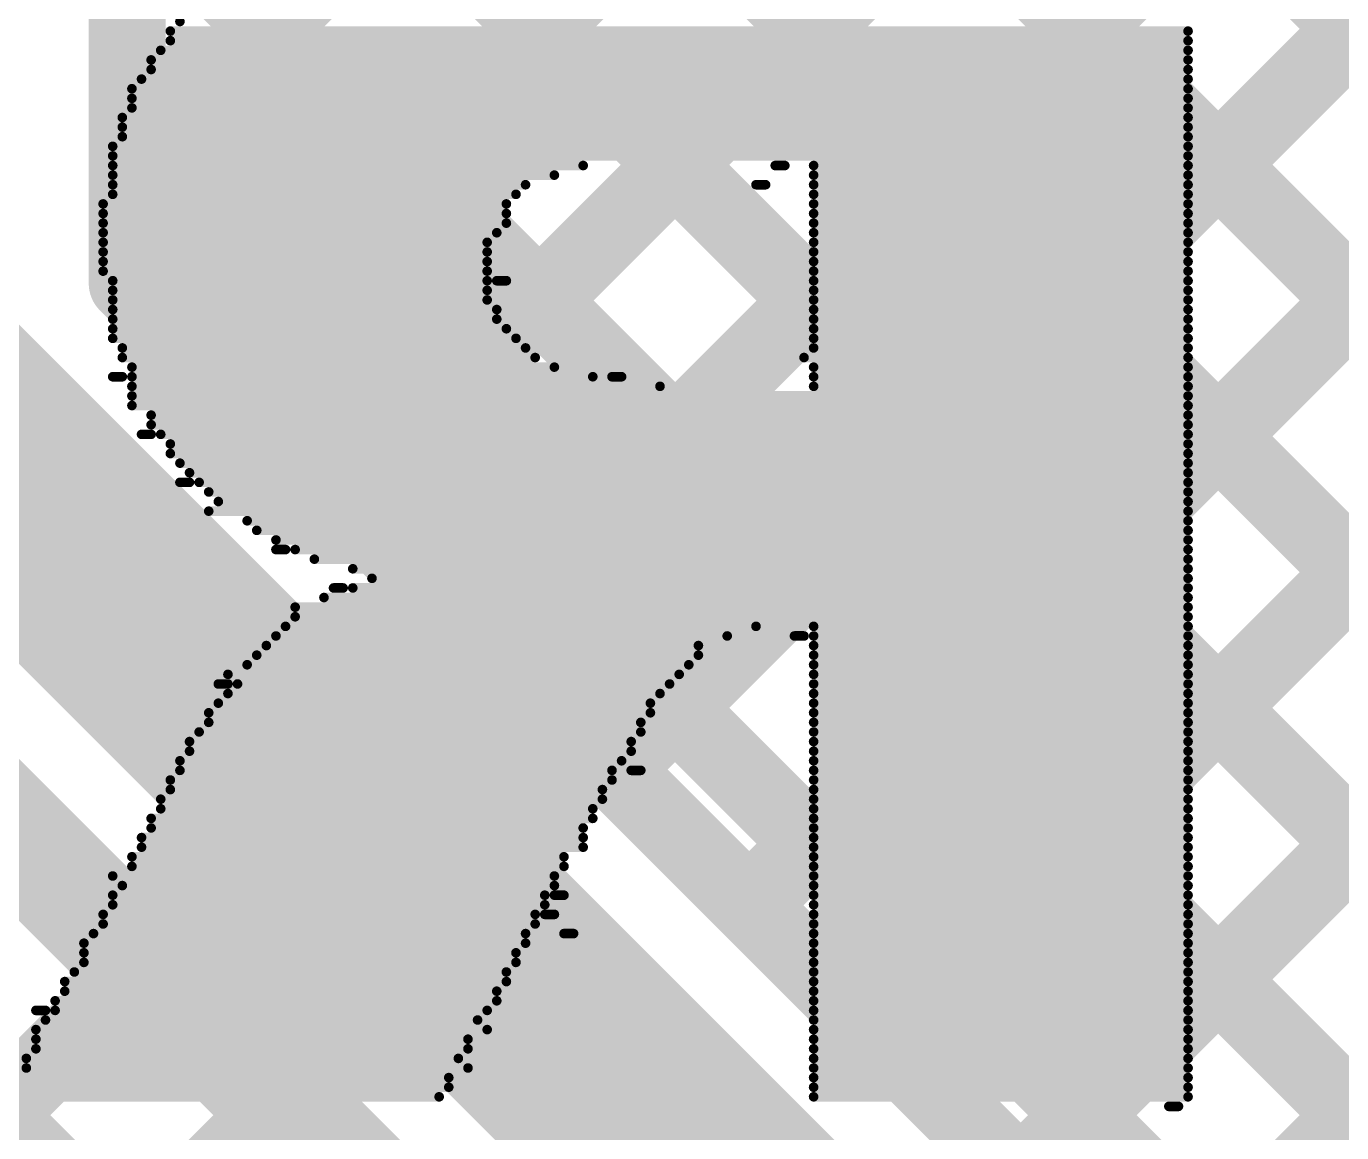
# Model space of a CAD drawing. Header units: millimetres. Extents: x 9.08 to 12.48, y 2.73 to 6.
# Drawn here: x 11.331 to 11.468, y 3.8873 to 4.0025 of the extents above; entities that cross this region are included whole.
import ezdxf

# ---------------------------------------------------------------- set-up
doc = ezdxf.new("R2010")
doc.units = ezdxf.units.MM
doc.header["$MEASUREMENT"] = 0
doc.layers.add('BottomLayer', color=5, linetype='Continuous')
doc.layers.add('BottomOverlay', color=54, linetype='Continuous')

msp = doc.modelspace()

# ---------------------------------------------------------------- linework, layer by layer
at = {"layer": 'BottomLayer'}
for points, const_width in [([(11.04298, 4.20224), (11.4025, 3.84272)], 0.008), ([(11.3415, 3.97573), (11.3415, 4.18351)], 0.008), ([(11.3415, 4.13), (11.516, 3.9555)], 0.008), ([(11.09892, 4.11802), (11.4025, 3.81444)], 0.008), ([(11.34971, 3.96752), (11.48725, 4.10505)], 0.008), ([(11.3415, 4.10171), (11.516, 3.92721)], 0.008), ([(11.3415, 3.98759), (11.44901, 4.0951)], 0.008), ([(11.36386, 3.95338), (11.50139, 4.09091)], 0.008), ([(11.378, 3.93923), (11.51553, 4.07677)], 0.008), ([(11.3415, 4.07343), (11.516, 3.89893)], 0.008), ([(11.39214, 3.92509), (11.516, 4.04895)], 0.008), ([(11.3415, 4.04514), (11.516, 3.87064)], 0.008), ([(11.40628, 3.91095), (11.516, 4.02067)], 0.008), ([(11.3415, 4.01686), (11.516, 3.84236)], 0.008), ([(11.42043, 3.89681), (11.516, 3.99238)], 0.008), ([(11.3415, 3.98858), (11.516, 3.81408)], 0.008), ([(11.318, 3.966), (11.426, 3.858)], 0.025), ([(11.3415, 3.97573), (11.4426, 3.87463)], 0.008), ([(11.43457, 3.88267), (11.516, 3.9641)], 0.008), ([(11.3014, 3.94937), (11.4025, 3.84827)], 0.008), ([(11.44755, 3.86737), (11.516, 3.93581)], 0.008), ([(11.04985, 3.63937), (11.33062, 3.92014)], 0.008), ([(11.07813, 3.63937), (11.34477, 3.906)], 0.008), ([(11.102, 3.63495), (11.35891, 3.89186)], 0.008)]:
    msp.add_lwpolyline(points, dxfattribs=dict(at, const_width=const_width))
at = {"layer": 'BottomLayer', "const_width": 0.004}
for points in [[(11.3395, 3.98858, 1), (11.3435, 3.98858, 1)], [(11.3395, 3.98759, 1), (11.3435, 3.98759, 1)], [(11.3395, 3.97573, 1), (11.3435, 3.97573, 1)], [(11.3395, 3.97573, 1), (11.3435, 3.97573, 1)], [(11.34771, 3.96752, 1), (11.35171, 3.96752, 1)], [(11.36186, 3.95338, 1), (11.36586, 3.95338, 1)], [(11.376, 3.93923, 1), (11.38, 3.93923, 1)], [(11.39014, 3.92509, 1), (11.39414, 3.92509, 1)], [(11.32862, 3.92014, 1), (11.33262, 3.92014, 1)], [(11.40428, 3.91095, 1), (11.40828, 3.91095, 1)], [(11.34277, 3.906, 1), (11.34677, 3.906, 1)], [(11.41843, 3.89681, 1), (11.42243, 3.89681, 1)], [(11.35691, 3.89186, 1), (11.36091, 3.89186, 1)]]:
    msp.add_lwpolyline(points, format="xyb", close=True, dxfattribs=at)
at = {"layer": 'BottomOverlay', "const_width": 0.0005}
for points in [[(11.34675, 4.003, 1), (11.34725, 4.003, 1)], [(11.34575, 4.002, 1), (11.34625, 4.002, 1)], [(11.45175, 4.002, 1), (11.45225, 4.002, 1)], [(11.34475, 4, 1), (11.34525, 4, 1)], [(11.34575, 4.001, 1), (11.34625, 4.001, 1)], [(11.45175, 4.001, 1), (11.45225, 4.001, 1)], [(11.45175, 4, 1), (11.45225, 4, 1)], [(11.34375, 3.999, 1), (11.34425, 3.999, 1)], [(11.45175, 3.999, 1), (11.45225, 3.999, 1)], [(11.34375, 3.998, 1), (11.34425, 3.998, 1)], [(11.45175, 3.998, 1), (11.45225, 3.998, 1)], [(11.34175, 3.996, 1), (11.34225, 3.996, 1)], [(11.34275, 3.997, 1), (11.34325, 3.997, 1)], [(11.45175, 3.997, 1), (11.45225, 3.997, 1)], [(11.45175, 3.996, 1), (11.45225, 3.996, 1)], [(11.34175, 3.995, 1), (11.34225, 3.995, 1)], [(11.45175, 3.995, 1), (11.45225, 3.995, 1)], [(11.34175, 3.994, 1), (11.34225, 3.994, 1)], [(11.45175, 3.994, 1), (11.45225, 3.994, 1)], [(11.34075, 3.993, 1), (11.34125, 3.993, 1)], [(11.34075, 3.992, 1), (11.34125, 3.992, 1)], [(11.45175, 3.993, 1), (11.45225, 3.993, 1)], [(11.45175, 3.992, 1), (11.45225, 3.992, 1)], [(11.34075, 3.991, 1), (11.34125, 3.991, 1)], [(11.45175, 3.991, 1), (11.45225, 3.991, 1)], [(11.33975, 3.99, 1), (11.34025, 3.99, 1)], [(11.33975, 3.989, 1), (11.34025, 3.989, 1)], [(11.45175, 3.99, 1), (11.45225, 3.99, 1)], [(11.45175, 3.989, 1), (11.45225, 3.989, 1)], [(11.33975, 3.988, 1), (11.34025, 3.988, 1)], [(11.38875, 3.988, 1), (11.38925, 3.988, 1)], [(11.40875, 3.988, 1), (11.40925, 3.988, 1)], [(11.40975, 3.988, 1), (11.41025, 3.988, 1)], [(11.41275, 3.988, 1), (11.41325, 3.988, 1)], [(11.45175, 3.988, 1), (11.45225, 3.988, 1)], [(11.33975, 3.987, 1), (11.34025, 3.987, 1)], [(11.38575, 3.987, 1), (11.38625, 3.987, 1)], [(11.41275, 3.987, 1), (11.41325, 3.987, 1)], [(11.45175, 3.987, 1), (11.45225, 3.987, 1)], [(11.33975, 3.986, 1), (11.34025, 3.986, 1)], [(11.33975, 3.985, 1), (11.34025, 3.985, 1)], [(11.38175, 3.985, 1), (11.38225, 3.985, 1)], [(11.38275, 3.986, 1), (11.38325, 3.986, 1)], [(11.40675, 3.986, 1), (11.40725, 3.986, 1)], [(11.40775, 3.986, 1), (11.40825, 3.986, 1)], [(11.41275, 3.986, 1), (11.41325, 3.986, 1)], [(11.41275, 3.985, 1), (11.41325, 3.985, 1)], [(11.45175, 3.986, 1), (11.45225, 3.986, 1)], [(11.45175, 3.985, 1), (11.45225, 3.985, 1)], [(11.33875, 3.984, 1), (11.33925, 3.984, 1)], [(11.38075, 3.984, 1), (11.38125, 3.984, 1)], [(11.41275, 3.984, 1), (11.41325, 3.984, 1)], [(11.45175, 3.984, 1), (11.45225, 3.984, 1)], [(11.33875, 3.983, 1), (11.33925, 3.983, 1)], [(11.38075, 3.983, 1), (11.38125, 3.983, 1)], [(11.41275, 3.983, 1), (11.41325, 3.983, 1)], [(11.45175, 3.983, 1), (11.45225, 3.983, 1)], [(11.33875, 3.982, 1), (11.33925, 3.982, 1)], [(11.33875, 3.981, 1), (11.33925, 3.981, 1)], [(11.37975, 3.981, 1), (11.38025, 3.981, 1)], [(11.38075, 3.982, 1), (11.38125, 3.982, 1)], [(11.41275, 3.982, 1), (11.41325, 3.982, 1)], [(11.41275, 3.981, 1), (11.41325, 3.981, 1)], [(11.45175, 3.982, 1), (11.45225, 3.982, 1)], [(11.45175, 3.981, 1), (11.45225, 3.981, 1)], [(11.33875, 3.98, 1), (11.33925, 3.98, 1)], [(11.37875, 3.98, 1), (11.37925, 3.98, 1)], [(11.41275, 3.98, 1), (11.41325, 3.98, 1)], [(11.45175, 3.98, 1), (11.45225, 3.98, 1)], [(11.33875, 3.979, 1), (11.33925, 3.979, 1)], [(11.33875, 3.978, 1), (11.33925, 3.978, 1)], [(11.37875, 3.979, 1), (11.37925, 3.979, 1)], [(11.37875, 3.978, 1), (11.37925, 3.978, 1)], [(11.41275, 3.979, 1), (11.41325, 3.979, 1)], [(11.41275, 3.978, 1), (11.41325, 3.978, 1)], [(11.45175, 3.979, 1), (11.45225, 3.979, 1)], [(11.45175, 3.978, 1), (11.45225, 3.978, 1)], [(11.33875, 3.977, 1), (11.33925, 3.977, 1)], [(11.37875, 3.977, 1), (11.37925, 3.977, 1)], [(11.41275, 3.977, 1), (11.41325, 3.977, 1)], [(11.45175, 3.977, 1), (11.45225, 3.977, 1)], [(11.33975, 3.976, 1), (11.34025, 3.976, 1)], [(11.37875, 3.976, 1), (11.37925, 3.976, 1)], [(11.37975, 3.976, 1), (11.38025, 3.976, 1)], [(11.38075, 3.976, 1), (11.38125, 3.976, 1)], [(11.41275, 3.976, 1), (11.41325, 3.976, 1)], [(11.45175, 3.976, 1), (11.45225, 3.976, 1)], [(11.33975, 3.975, 1), (11.34025, 3.975, 1)], [(11.33975, 3.974, 1), (11.34025, 3.974, 1)], [(11.37875, 3.975, 1), (11.37925, 3.975, 1)], [(11.37875, 3.974, 1), (11.37925, 3.974, 1)], [(11.41275, 3.975, 1), (11.41325, 3.975, 1)], [(11.41275, 3.974, 1), (11.41325, 3.974, 1)], [(11.45175, 3.975, 1), (11.45225, 3.975, 1)], [(11.45175, 3.974, 1), (11.45225, 3.974, 1)], [(11.33975, 3.973, 1), (11.34025, 3.973, 1)], [(11.37975, 3.973, 1), (11.38025, 3.973, 1)], [(11.41275, 3.973, 1), (11.41325, 3.973, 1)], [(11.45175, 3.973, 1), (11.45225, 3.973, 1)], [(11.33975, 3.972, 1), (11.34025, 3.972, 1)], [(11.37975, 3.972, 1), (11.38025, 3.972, 1)], [(11.41275, 3.972, 1), (11.41325, 3.972, 1)], [(11.45175, 3.972, 1), (11.45225, 3.972, 1)], [(11.33975, 3.971, 1), (11.34025, 3.971, 1)], [(11.33975, 3.97, 1), (11.34025, 3.97, 1)], [(11.38075, 3.971, 1), (11.38125, 3.971, 1)], [(11.38175, 3.97, 1), (11.38225, 3.97, 1)], [(11.41275, 3.971, 1), (11.41325, 3.971, 1)], [(11.41275, 3.97, 1), (11.41325, 3.97, 1)], [(11.45175, 3.971, 1), (11.45225, 3.971, 1)], [(11.45175, 3.97, 1), (11.45225, 3.97, 1)], [(11.34075, 3.969, 1), (11.34125, 3.969, 1)], [(11.38275, 3.969, 1), (11.38325, 3.969, 1)], [(11.41275, 3.969, 1), (11.41325, 3.969, 1)], [(11.45175, 3.969, 1), (11.45225, 3.969, 1)], [(11.34075, 3.968, 1), (11.34125, 3.968, 1)], [(11.38375, 3.968, 1), (11.38425, 3.968, 1)], [(11.41175, 3.968, 1), (11.41225, 3.968, 1)], [(11.45175, 3.968, 1), (11.45225, 3.968, 1)], [(11.33975, 3.966, 1), (11.34025, 3.966, 1)], [(11.34075, 3.966, 1), (11.34125, 3.966, 1)], [(11.34175, 3.967, 1), (11.34225, 3.967, 1)], [(11.34175, 3.966, 1), (11.34225, 3.966, 1)], [(11.38575, 3.967, 1), (11.38625, 3.967, 1)], [(11.38975, 3.966, 1), (11.39025, 3.966, 1)], [(11.39175, 3.966, 1), (11.39225, 3.966, 1)], [(11.39275, 3.966, 1), (11.39325, 3.966, 1)], [(11.41275, 3.967, 1), (11.41325, 3.967, 1)], [(11.41275, 3.966, 1), (11.41325, 3.966, 1)], [(11.45175, 3.967, 1), (11.45225, 3.967, 1)], [(11.45175, 3.966, 1), (11.45225, 3.966, 1)], [(11.34175, 3.965, 1), (11.34225, 3.965, 1)], [(11.39675, 3.965, 1), (11.39725, 3.965, 1)], [(11.41275, 3.965, 1), (11.41325, 3.965, 1)], [(11.45175, 3.965, 1), (11.45225, 3.965, 1)], [(11.34175, 3.964, 1), (11.34225, 3.964, 1)], [(11.34175, 3.963, 1), (11.34225, 3.963, 1)], [(11.45175, 3.964, 1), (11.45225, 3.964, 1)], [(11.45175, 3.963, 1), (11.45225, 3.963, 1)], [(11.34375, 3.962, 1), (11.34425, 3.962, 1)], [(11.45175, 3.962, 1), (11.45225, 3.962, 1)], [(11.34375, 3.961, 1), (11.34425, 3.961, 1)], [(11.45175, 3.961, 1), (11.45225, 3.961, 1)], [(11.34275, 3.96, 1), (11.34325, 3.96, 1)], [(11.34375, 3.96, 1), (11.34425, 3.96, 1)], [(11.34475, 3.96, 1), (11.34525, 3.96, 1)], [(11.34575, 3.959, 1), (11.34625, 3.959, 1)], [(11.45175, 3.96, 1), (11.45225, 3.96, 1)], [(11.45175, 3.959, 1), (11.45225, 3.959, 1)], [(11.34575, 3.958, 1), (11.34625, 3.958, 1)], [(11.45175, 3.958, 1), (11.45225, 3.958, 1)], [(11.34675, 3.957, 1), (11.34725, 3.957, 1)], [(11.45175, 3.957, 1), (11.45225, 3.957, 1)], [(11.34675, 3.955, 1), (11.34725, 3.955, 1)], [(11.34775, 3.956, 1), (11.34825, 3.956, 1)], [(11.34775, 3.955, 1), (11.34825, 3.955, 1)], [(11.34875, 3.955, 1), (11.34925, 3.955, 1)], [(11.45175, 3.956, 1), (11.45225, 3.956, 1)], [(11.45175, 3.955, 1), (11.45225, 3.955, 1)], [(11.34975, 3.954, 1), (11.35025, 3.954, 1)], [(11.45175, 3.954, 1), (11.45225, 3.954, 1)], [(11.34975, 3.952, 1), (11.35025, 3.952, 1)], [(11.35075, 3.953, 1), (11.35125, 3.953, 1)], [(11.45175, 3.953, 1), (11.45225, 3.953, 1)], [(11.45175, 3.952, 1), (11.45225, 3.952, 1)], [(11.35375, 3.951, 1), (11.35425, 3.951, 1)], [(11.45175, 3.951, 1), (11.45225, 3.951, 1)], [(11.35475, 3.95, 1), (11.35525, 3.95, 1)], [(11.45175, 3.95, 1), (11.45225, 3.95, 1)], [(11.35675, 3.949, 1), (11.35725, 3.949, 1)], [(11.35675, 3.948, 1), (11.35725, 3.948, 1)], [(11.35775, 3.948, 1), (11.35825, 3.948, 1)], [(11.35875, 3.948, 1), (11.35925, 3.948, 1)], [(11.45175, 3.949, 1), (11.45225, 3.949, 1)], [(11.45175, 3.948, 1), (11.45225, 3.948, 1)], [(11.36075, 3.947, 1), (11.36125, 3.947, 1)], [(11.45175, 3.947, 1), (11.45225, 3.947, 1)], [(11.36475, 3.946, 1), (11.36525, 3.946, 1)], [(11.45175, 3.946, 1), (11.45225, 3.946, 1)], [(11.36275, 3.944, 1), (11.36325, 3.944, 1)], [(11.36375, 3.944, 1), (11.36425, 3.944, 1)], [(11.36475, 3.944, 1), (11.36525, 3.944, 1)], [(11.36675, 3.945, 1), (11.36725, 3.945, 1)], [(11.45175, 3.945, 1), (11.45225, 3.945, 1)], [(11.45175, 3.944, 1), (11.45225, 3.944, 1)], [(11.36175, 3.943, 1), (11.36225, 3.943, 1)], [(11.45175, 3.943, 1), (11.45225, 3.943, 1)], [(11.35875, 3.942, 1), (11.35925, 3.942, 1)], [(11.35875, 3.941, 1), (11.35925, 3.941, 1)], [(11.45175, 3.942, 1), (11.45225, 3.942, 1)], [(11.45175, 3.941, 1), (11.45225, 3.941, 1)], [(11.35775, 3.94, 1), (11.35825, 3.94, 1)], [(11.40675, 3.94, 1), (11.40725, 3.94, 1)], [(11.41275, 3.94, 1), (11.41325, 3.94, 1)], [(11.45175, 3.94, 1), (11.45225, 3.94, 1)], [(11.35675, 3.939, 1), (11.35725, 3.939, 1)], [(11.40375, 3.939, 1), (11.40425, 3.939, 1)], [(11.41075, 3.939, 1), (11.41125, 3.939, 1)], [(11.41175, 3.939, 1), (11.41225, 3.939, 1)], [(11.41275, 3.939, 1), (11.41325, 3.939, 1)], [(11.45175, 3.939, 1), (11.45225, 3.939, 1)], [(11.35475, 3.937, 1), (11.35525, 3.937, 1)], [(11.35575, 3.938, 1), (11.35625, 3.938, 1)], [(11.40075, 3.938, 1), (11.40125, 3.938, 1)], [(11.40075, 3.937, 1), (11.40125, 3.937, 1)], [(11.41275, 3.938, 1), (11.41325, 3.938, 1)], [(11.41275, 3.937, 1), (11.41325, 3.937, 1)], [(11.45175, 3.938, 1), (11.45225, 3.938, 1)], [(11.45175, 3.937, 1), (11.45225, 3.937, 1)], [(11.35375, 3.936, 1), (11.35425, 3.936, 1)], [(11.39975, 3.936, 1), (11.40025, 3.936, 1)], [(11.41275, 3.936, 1), (11.41325, 3.936, 1)], [(11.45175, 3.936, 1), (11.45225, 3.936, 1)], [(11.35175, 3.935, 1), (11.35225, 3.935, 1)], [(11.39875, 3.935, 1), (11.39925, 3.935, 1)], [(11.41275, 3.935, 1), (11.41325, 3.935, 1)], [(11.45175, 3.935, 1), (11.45225, 3.935, 1)], [(11.35075, 3.934, 1), (11.35125, 3.934, 1)], [(11.35175, 3.934, 1), (11.35225, 3.934, 1)], [(11.35175, 3.933, 1), (11.35225, 3.933, 1)], [(11.35275, 3.934, 1), (11.35325, 3.934, 1)], [(11.39675, 3.933, 1), (11.39725, 3.933, 1)], [(11.39775, 3.934, 1), (11.39825, 3.934, 1)], [(11.41275, 3.934, 1), (11.41325, 3.934, 1)], [(11.41275, 3.933, 1), (11.41325, 3.933, 1)], [(11.45175, 3.934, 1), (11.45225, 3.934, 1)], [(11.45175, 3.933, 1), (11.45225, 3.933, 1)], [(11.35075, 3.932, 1), (11.35125, 3.932, 1)], [(11.39575, 3.932, 1), (11.39625, 3.932, 1)], [(11.41275, 3.932, 1), (11.41325, 3.932, 1)], [(11.45175, 3.932, 1), (11.45225, 3.932, 1)], [(11.34975, 3.931, 1), (11.35025, 3.931, 1)], [(11.39575, 3.931, 1), (11.39625, 3.931, 1)], [(11.41275, 3.931, 1), (11.41325, 3.931, 1)], [(11.45175, 3.931, 1), (11.45225, 3.931, 1)], [(11.34875, 3.929, 1), (11.34925, 3.929, 1)], [(11.34975, 3.93, 1), (11.35025, 3.93, 1)], [(11.39475, 3.93, 1), (11.39525, 3.93, 1)], [(11.39475, 3.929, 1), (11.39525, 3.929, 1)], [(11.41275, 3.93, 1), (11.41325, 3.93, 1)], [(11.41275, 3.929, 1), (11.41325, 3.929, 1)], [(11.45175, 3.93, 1), (11.45225, 3.93, 1)], [(11.45175, 3.929, 1), (11.45225, 3.929, 1)], [(11.34775, 3.928, 1), (11.34825, 3.928, 1)], [(11.39375, 3.928, 1), (11.39425, 3.928, 1)], [(11.41275, 3.928, 1), (11.41325, 3.928, 1)], [(11.45175, 3.928, 1), (11.45225, 3.928, 1)], [(11.34675, 3.926, 1), (11.34725, 3.926, 1)], [(11.34775, 3.927, 1), (11.34825, 3.927, 1)], [(11.39275, 3.926, 1), (11.39325, 3.926, 1)], [(11.39375, 3.927, 1), (11.39425, 3.927, 1)], [(11.41275, 3.927, 1), (11.41325, 3.927, 1)], [(11.41275, 3.926, 1), (11.41325, 3.926, 1)], [(11.45175, 3.927, 1), (11.45225, 3.927, 1)], [(11.45175, 3.926, 1), (11.45225, 3.926, 1)], [(11.34675, 3.925, 1), (11.34725, 3.925, 1)], [(11.39175, 3.925, 1), (11.39225, 3.925, 1)], [(11.39375, 3.925, 1), (11.39425, 3.925, 1)], [(11.39475, 3.925, 1), (11.39525, 3.925, 1)], [(11.41275, 3.925, 1), (11.41325, 3.925, 1)], [(11.45175, 3.925, 1), (11.45225, 3.925, 1)], [(11.34575, 3.924, 1), (11.34625, 3.924, 1)], [(11.39175, 3.924, 1), (11.39225, 3.924, 1)], [(11.41275, 3.924, 1), (11.41325, 3.924, 1)], [(11.45175, 3.924, 1), (11.45225, 3.924, 1)], [(11.34475, 3.922, 1), (11.34525, 3.922, 1)], [(11.34575, 3.923, 1), (11.34625, 3.923, 1)], [(11.39075, 3.923, 1), (11.39125, 3.923, 1)], [(11.39075, 3.922, 1), (11.39125, 3.922, 1)], [(11.41275, 3.923, 1), (11.41325, 3.923, 1)], [(11.41275, 3.922, 1), (11.41325, 3.922, 1)], [(11.45175, 3.923, 1), (11.45225, 3.923, 1)], [(11.45175, 3.922, 1), (11.45225, 3.922, 1)], [(11.34475, 3.921, 1), (11.34525, 3.921, 1)], [(11.38975, 3.921, 1), (11.39025, 3.921, 1)], [(11.41275, 3.921, 1), (11.41325, 3.921, 1)], [(11.45175, 3.921, 1), (11.45225, 3.921, 1)], [(11.34375, 3.92, 1), (11.34425, 3.92, 1)], [(11.38975, 3.92, 1), (11.39025, 3.92, 1)], [(11.41275, 3.92, 1), (11.41325, 3.92, 1)], [(11.45175, 3.92, 1), (11.45225, 3.92, 1)], [(11.34275, 3.918, 1), (11.34325, 3.918, 1)], [(11.34375, 3.919, 1), (11.34425, 3.919, 1)], [(11.38875, 3.919, 1), (11.38925, 3.919, 1)], [(11.38875, 3.918, 1), (11.38925, 3.918, 1)], [(11.41275, 3.919, 1), (11.41325, 3.919, 1)], [(11.41275, 3.918, 1), (11.41325, 3.918, 1)], [(11.45175, 3.919, 1), (11.45225, 3.919, 1)], [(11.45175, 3.918, 1), (11.45225, 3.918, 1)], [(11.34275, 3.917, 1), (11.34325, 3.917, 1)], [(11.38875, 3.917, 1), (11.38925, 3.917, 1)], [(11.41275, 3.917, 1), (11.41325, 3.917, 1)], [(11.45175, 3.917, 1), (11.45225, 3.917, 1)], [(11.34175, 3.916, 1), (11.34225, 3.916, 1)], [(11.34175, 3.915, 1), (11.34225, 3.915, 1)], [(11.38675, 3.916, 1), (11.38725, 3.916, 1)], [(11.38675, 3.915, 1), (11.38725, 3.915, 1)], [(11.41275, 3.916, 1), (11.41325, 3.916, 1)], [(11.41275, 3.915, 1), (11.41325, 3.915, 1)], [(11.45175, 3.916, 1), (11.45225, 3.916, 1)], [(11.45175, 3.915, 1), (11.45225, 3.915, 1)], [(11.33975, 3.914, 1), (11.34025, 3.914, 1)], [(11.38575, 3.914, 1), (11.38625, 3.914, 1)], [(11.41275, 3.914, 1), (11.41325, 3.914, 1)], [(11.45175, 3.914, 1), (11.45225, 3.914, 1)], [(11.34075, 3.913, 1), (11.34125, 3.913, 1)], [(11.38575, 3.913, 1), (11.38625, 3.913, 1)], [(11.41275, 3.913, 1), (11.41325, 3.913, 1)], [(11.45175, 3.913, 1), (11.45225, 3.913, 1)], [(11.33975, 3.912, 1), (11.34025, 3.912, 1)], [(11.33975, 3.911, 1), (11.34025, 3.911, 1)], [(11.38475, 3.912, 1), (11.38525, 3.912, 1)], [(11.38475, 3.911, 1), (11.38525, 3.911, 1)], [(11.38575, 3.912, 1), (11.38625, 3.912, 1)], [(11.38675, 3.912, 1), (11.38725, 3.912, 1)], [(11.41275, 3.912, 1), (11.41325, 3.912, 1)], [(11.41275, 3.911, 1), (11.41325, 3.911, 1)], [(11.45175, 3.912, 1), (11.45225, 3.912, 1)], [(11.45175, 3.911, 1), (11.45225, 3.911, 1)], [(11.33875, 3.91, 1), (11.33925, 3.91, 1)], [(11.38375, 3.91, 1), (11.38425, 3.91, 1)], [(11.38475, 3.91, 1), (11.38525, 3.91, 1)], [(11.38575, 3.91, 1), (11.38625, 3.91, 1)], [(11.41275, 3.91, 1), (11.41325, 3.91, 1)], [(11.45175, 3.91, 1), (11.45225, 3.91, 1)], [(11.33875, 3.909, 1), (11.33925, 3.909, 1)], [(11.38375, 3.909, 1), (11.38425, 3.909, 1)], [(11.41275, 3.909, 1), (11.41325, 3.909, 1)], [(11.45175, 3.909, 1), (11.45225, 3.909, 1)], [(11.33675, 3.907, 1), (11.33725, 3.907, 1)], [(11.33775, 3.908, 1), (11.33825, 3.908, 1)], [(11.38275, 3.908, 1), (11.38325, 3.908, 1)], [(11.38275, 3.907, 1), (11.38325, 3.907, 1)], [(11.38675, 3.908, 1), (11.38725, 3.908, 1)], [(11.38775, 3.908, 1), (11.38825, 3.908, 1)], [(11.41275, 3.908, 1), (11.41325, 3.908, 1)], [(11.41275, 3.907, 1), (11.41325, 3.907, 1)], [(11.45175, 3.908, 1), (11.45225, 3.908, 1)], [(11.45175, 3.907, 1), (11.45225, 3.907, 1)], [(11.33675, 3.906, 1), (11.33725, 3.906, 1)], [(11.38175, 3.906, 1), (11.38225, 3.906, 1)], [(11.41275, 3.906, 1), (11.41325, 3.906, 1)], [(11.45175, 3.906, 1), (11.45225, 3.906, 1)], [(11.33675, 3.905, 1), (11.33725, 3.905, 1)], [(11.38175, 3.905, 1), (11.38225, 3.905, 1)], [(11.41275, 3.905, 1), (11.41325, 3.905, 1)], [(11.45175, 3.905, 1), (11.45225, 3.905, 1)], [(11.33475, 3.903, 1), (11.33525, 3.903, 1)], [(11.33575, 3.904, 1), (11.33625, 3.904, 1)], [(11.38075, 3.904, 1), (11.38125, 3.904, 1)], [(11.38075, 3.903, 1), (11.38125, 3.903, 1)], [(11.41275, 3.904, 1), (11.41325, 3.904, 1)], [(11.41275, 3.903, 1), (11.41325, 3.903, 1)], [(11.45175, 3.904, 1), (11.45225, 3.904, 1)], [(11.45175, 3.903, 1), (11.45225, 3.903, 1)], [(11.33475, 3.902, 1), (11.33525, 3.902, 1)], [(11.37975, 3.902, 1), (11.38025, 3.902, 1)], [(11.41275, 3.902, 1), (11.41325, 3.902, 1)], [(11.45175, 3.902, 1), (11.45225, 3.902, 1)], [(11.33175, 3.9, 1), (11.33225, 3.9, 1)], [(11.33275, 3.9, 1), (11.33325, 3.9, 1)], [(11.33375, 3.901, 1), (11.33425, 3.901, 1)], [(11.33375, 3.9, 1), (11.33425, 3.9, 1)], [(11.37875, 3.9, 1), (11.37925, 3.9, 1)], [(11.37975, 3.901, 1), (11.38025, 3.901, 1)], [(11.41275, 3.901, 1), (11.41325, 3.901, 1)], [(11.41275, 3.9, 1), (11.41325, 3.9, 1)], [(11.45175, 3.901, 1), (11.45225, 3.901, 1)], [(11.45175, 3.9, 1), (11.45225, 3.9, 1)], [(11.33275, 3.899, 1), (11.33325, 3.899, 1)], [(11.37775, 3.899, 1), (11.37825, 3.899, 1)], [(11.41275, 3.899, 1), (11.41325, 3.899, 1)], [(11.45175, 3.899, 1), (11.45225, 3.899, 1)], [(11.33175, 3.898, 1), (11.33225, 3.898, 1)], [(11.37875, 3.898, 1), (11.37925, 3.898, 1)], [(11.41275, 3.898, 1), (11.41325, 3.898, 1)], [(11.45175, 3.898, 1), (11.45225, 3.898, 1)], [(11.33175, 3.897, 1), (11.33225, 3.897, 1)], [(11.33175, 3.896, 1), (11.33225, 3.896, 1)], [(11.37675, 3.897, 1), (11.37725, 3.897, 1)], [(11.37675, 3.896, 1), (11.37725, 3.896, 1)], [(11.41275, 3.897, 1), (11.41325, 3.897, 1)], [(11.41275, 3.896, 1), (11.41325, 3.896, 1)], [(11.45175, 3.897, 1), (11.45225, 3.897, 1)], [(11.45175, 3.896, 1), (11.45225, 3.896, 1)], [(11.33075, 3.895, 1), (11.33125, 3.895, 1)], [(11.37575, 3.895, 1), (11.37625, 3.895, 1)], [(11.41275, 3.895, 1), (11.41325, 3.895, 1)], [(11.45175, 3.895, 1), (11.45225, 3.895, 1)], [(11.33075, 3.894, 1), (11.33125, 3.894, 1)], [(11.37675, 3.894, 1), (11.37725, 3.894, 1)], [(11.41275, 3.894, 1), (11.41325, 3.894, 1)], [(11.45175, 3.894, 1), (11.45225, 3.894, 1)], [(11.37475, 3.893, 1), (11.37525, 3.893, 1)], [(11.37475, 3.892, 1), (11.37525, 3.892, 1)], [(11.41275, 3.893, 1), (11.41325, 3.893, 1)], [(11.41275, 3.892, 1), (11.41325, 3.892, 1)], [(11.45175, 3.893, 1), (11.45225, 3.893, 1)], [(11.45175, 3.892, 1), (11.45225, 3.892, 1)], [(11.37375, 3.891, 1), (11.37425, 3.891, 1)], [(11.41275, 3.891, 1), (11.41325, 3.891, 1)], [(11.45175, 3.891, 1), (11.45225, 3.891, 1)], [(11.44975, 3.89, 1), (11.45025, 3.89, 1)], [(11.45075, 3.89, 1), (11.45125, 3.89, 1)]]:
    msp.add_lwpolyline(points, format="xyb", close=True, dxfattribs=at)
at = {"layer": 'BottomOverlay', "const_width": 0.001}
for points in [[(11.346, 4.002), (11.452, 4.002)], [(11.345, 4), (11.452, 4)], [(11.346, 4.001), (11.452, 4.001)], [(11.344, 3.999), (11.452, 3.999)], [(11.344, 3.998), (11.452, 3.998)], [(11.342, 3.996), (11.452, 3.996)], [(11.343, 3.997), (11.452, 3.997)], [(11.342, 3.995), (11.452, 3.995)], [(11.342, 3.994), (11.452, 3.994)], [(11.341, 3.993), (11.452, 3.993)], [(11.341, 3.992), (11.452, 3.992)], [(11.341, 3.991), (11.452, 3.991)], [(11.34, 3.99), (11.452, 3.99)], [(11.34, 3.989), (11.452, 3.989)], [(11.34, 3.988), (11.389, 3.988)], [(11.409, 3.988), (11.41, 3.988)], [(11.413, 3.988), (11.452, 3.988)], [(11.34, 3.987), (11.386, 3.987)], [(11.413, 3.987), (11.452, 3.987)], [(11.34, 3.986), (11.383, 3.986)], [(11.34, 3.985), (11.382, 3.985)], [(11.407, 3.986), (11.408, 3.986)], [(11.413, 3.986), (11.452, 3.986)], [(11.413, 3.985), (11.452, 3.985)], [(11.339, 3.984), (11.381, 3.984)], [(11.413, 3.984), (11.452, 3.984)], [(11.339, 3.983), (11.381, 3.983)], [(11.413, 3.983), (11.452, 3.983)], [(11.339, 3.982), (11.381, 3.982)], [(11.339, 3.981), (11.38, 3.981)], [(11.413, 3.982), (11.452, 3.982)], [(11.413, 3.981), (11.452, 3.981)], [(11.339, 3.98), (11.379, 3.98)], [(11.413, 3.98), (11.452, 3.98)], [(11.339, 3.979), (11.379, 3.979)], [(11.339, 3.978), (11.379, 3.978)], [(11.413, 3.979), (11.452, 3.979)], [(11.413, 3.978), (11.452, 3.978)], [(11.339, 3.977), (11.379, 3.977)], [(11.413, 3.977), (11.452, 3.977)], [(11.34, 3.976), (11.379, 3.976)], [(11.38, 3.976), (11.381, 3.976)], [(11.413, 3.976), (11.452, 3.976)], [(11.34, 3.975), (11.379, 3.975)], [(11.34, 3.974), (11.379, 3.974)], [(11.413, 3.975), (11.452, 3.975)], [(11.413, 3.974), (11.452, 3.974)], [(11.34, 3.973), (11.38, 3.973)], [(11.413, 3.973), (11.452, 3.973)], [(11.34, 3.972), (11.38, 3.972)], [(11.413, 3.972), (11.452, 3.972)], [(11.34, 3.971), (11.381, 3.971)], [(11.34, 3.97), (11.382, 3.97)], [(11.413, 3.971), (11.452, 3.971)], [(11.413, 3.97), (11.452, 3.97)], [(11.341, 3.969), (11.383, 3.969)], [(11.413, 3.969), (11.452, 3.969)], [(11.341, 3.968), (11.384, 3.968)], [(11.412, 3.968), (11.452, 3.968)], [(11.34, 3.966), (11.341, 3.966)], [(11.342, 3.967), (11.386, 3.967)], [(11.342, 3.966), (11.39, 3.966)], [(11.392, 3.966), (11.393, 3.966)], [(11.413, 3.967), (11.452, 3.967)], [(11.413, 3.966), (11.452, 3.966)], [(11.342, 3.965), (11.397, 3.965)], [(11.413, 3.965), (11.452, 3.965)], [(11.342, 3.964), (11.452, 3.964)], [(11.342, 3.963), (11.452, 3.963)], [(11.344, 3.962), (11.452, 3.962)], [(11.344, 3.961), (11.452, 3.961)], [(11.343, 3.96), (11.344, 3.96)], [(11.345, 3.96), (11.452, 3.96)], [(11.346, 3.959), (11.452, 3.959)], [(11.346, 3.958), (11.452, 3.958)], [(11.347, 3.957), (11.452, 3.957)], [(11.347, 3.955), (11.348, 3.955)], [(11.348, 3.956), (11.452, 3.956)], [(11.349, 3.955), (11.452, 3.955)], [(11.35, 3.954), (11.452, 3.954)], [(11.35, 3.952), (11.452, 3.952)], [(11.351, 3.953), (11.452, 3.953)], [(11.354, 3.951), (11.452, 3.951)], [(11.355, 3.95), (11.452, 3.95)], [(11.357, 3.949), (11.452, 3.949)], [(11.357, 3.948), (11.358, 3.948)], [(11.359, 3.948), (11.452, 3.948)], [(11.361, 3.947), (11.452, 3.947)], [(11.365, 3.946), (11.452, 3.946)], [(11.363, 3.944), (11.364, 3.944)], [(11.365, 3.944), (11.452, 3.944)], [(11.367, 3.945), (11.452, 3.945)], [(11.362, 3.943), (11.452, 3.943)], [(11.359, 3.942), (11.452, 3.942)], [(11.359, 3.941), (11.452, 3.941)], [(11.358, 3.94), (11.407, 3.94)], [(11.413, 3.94), (11.452, 3.94)], [(11.357, 3.939), (11.404, 3.939)], [(11.411, 3.939), (11.412, 3.939)], [(11.413, 3.939), (11.452, 3.939)], [(11.355, 3.937), (11.401, 3.937)], [(11.356, 3.938), (11.401, 3.938)], [(11.413, 3.938), (11.452, 3.938)], [(11.413, 3.937), (11.452, 3.937)], [(11.354, 3.936), (11.4, 3.936)], [(11.413, 3.936), (11.452, 3.936)], [(11.352, 3.935), (11.399, 3.935)], [(11.413, 3.935), (11.452, 3.935)], [(11.351, 3.934), (11.352, 3.934)], [(11.352, 3.933), (11.397, 3.933)], [(11.353, 3.934), (11.398, 3.934)], [(11.413, 3.934), (11.452, 3.934)], [(11.413, 3.933), (11.452, 3.933)], [(11.351, 3.932), (11.396, 3.932)], [(11.413, 3.932), (11.452, 3.932)], [(11.35, 3.931), (11.396, 3.931)], [(11.413, 3.931), (11.452, 3.931)], [(11.349, 3.929), (11.395, 3.929)], [(11.35, 3.93), (11.395, 3.93)], [(11.413, 3.93), (11.452, 3.93)], [(11.413, 3.929), (11.452, 3.929)], [(11.348, 3.928), (11.394, 3.928)], [(11.413, 3.928), (11.452, 3.928)], [(11.347, 3.926), (11.393, 3.926)], [(11.348, 3.927), (11.394, 3.927)], [(11.413, 3.927), (11.452, 3.927)], [(11.413, 3.926), (11.452, 3.926)], [(11.347, 3.925), (11.392, 3.925)], [(11.394, 3.925), (11.395, 3.925)], [(11.413, 3.925), (11.452, 3.925)], [(11.346, 3.924), (11.392, 3.924)], [(11.413, 3.924), (11.452, 3.924)], [(11.345, 3.922), (11.391, 3.922)], [(11.346, 3.923), (11.391, 3.923)], [(11.413, 3.923), (11.452, 3.923)], [(11.413, 3.922), (11.452, 3.922)], [(11.345, 3.921), (11.39, 3.921)], [(11.413, 3.921), (11.452, 3.921)], [(11.344, 3.92), (11.39, 3.92)], [(11.413, 3.92), (11.452, 3.92)], [(11.343, 3.918), (11.389, 3.918)], [(11.344, 3.919), (11.389, 3.919)], [(11.413, 3.919), (11.452, 3.919)], [(11.413, 3.918), (11.452, 3.918)], [(11.343, 3.917), (11.389, 3.917)], [(11.413, 3.917), (11.452, 3.917)], [(11.342, 3.916), (11.387, 3.916)], [(11.342, 3.915), (11.387, 3.915)], [(11.413, 3.916), (11.452, 3.916)], [(11.413, 3.915), (11.452, 3.915)], [(11.34, 3.914), (11.386, 3.914)], [(11.413, 3.914), (11.452, 3.914)], [(11.341, 3.913), (11.386, 3.913)], [(11.413, 3.913), (11.452, 3.913)], [(11.34, 3.912), (11.385, 3.912)], [(11.34, 3.911), (11.385, 3.911)], [(11.386, 3.912), (11.387, 3.912)], [(11.413, 3.912), (11.452, 3.912)], [(11.413, 3.911), (11.452, 3.911)], [(11.339, 3.91), (11.384, 3.91)], [(11.385, 3.91), (11.386, 3.91)], [(11.413, 3.91), (11.452, 3.91)], [(11.339, 3.909), (11.384, 3.909)], [(11.413, 3.909), (11.452, 3.909)], [(11.337, 3.907), (11.383, 3.907)], [(11.338, 3.908), (11.383, 3.908)], [(11.387, 3.908), (11.388, 3.908)], [(11.413, 3.908), (11.452, 3.908)], [(11.413, 3.907), (11.452, 3.907)], [(11.337, 3.906), (11.382, 3.906)], [(11.413, 3.906), (11.452, 3.906)], [(11.337, 3.905), (11.382, 3.905)], [(11.413, 3.905), (11.452, 3.905)], [(11.335, 3.903), (11.381, 3.903)], [(11.336, 3.904), (11.381, 3.904)], [(11.413, 3.904), (11.452, 3.904)], [(11.413, 3.903), (11.452, 3.903)], [(11.335, 3.902), (11.38, 3.902)], [(11.413, 3.902), (11.452, 3.902)], [(11.332, 3.9), (11.333, 3.9)], [(11.334, 3.901), (11.38, 3.901)], [(11.334, 3.9), (11.379, 3.9)], [(11.413, 3.901), (11.452, 3.901)], [(11.413, 3.9), (11.452, 3.9)], [(11.333, 3.899), (11.378, 3.899)], [(11.413, 3.899), (11.452, 3.899)], [(11.332, 3.898), (11.379, 3.898)], [(11.413, 3.898), (11.452, 3.898)], [(11.332, 3.897), (11.377, 3.897)], [(11.332, 3.896), (11.377, 3.896)], [(11.413, 3.897), (11.452, 3.897)], [(11.413, 3.896), (11.452, 3.896)], [(11.331, 3.895), (11.376, 3.895)], [(11.413, 3.895), (11.452, 3.895)], [(11.331, 3.894), (11.377, 3.894)], [(11.413, 3.894), (11.452, 3.894)], [(11.33, 3.893), (11.375, 3.893)], [(11.33, 3.892), (11.375, 3.892)], [(11.413, 3.893), (11.452, 3.893)], [(11.413, 3.892), (11.452, 3.892)], [(11.33, 3.891), (11.374, 3.891)], [(11.413, 3.891), (11.452, 3.891)], [(11.45, 3.89), (11.451, 3.89)]]:
    msp.add_lwpolyline(points, dxfattribs=at)

doc.saveas('drawing.dxf')
